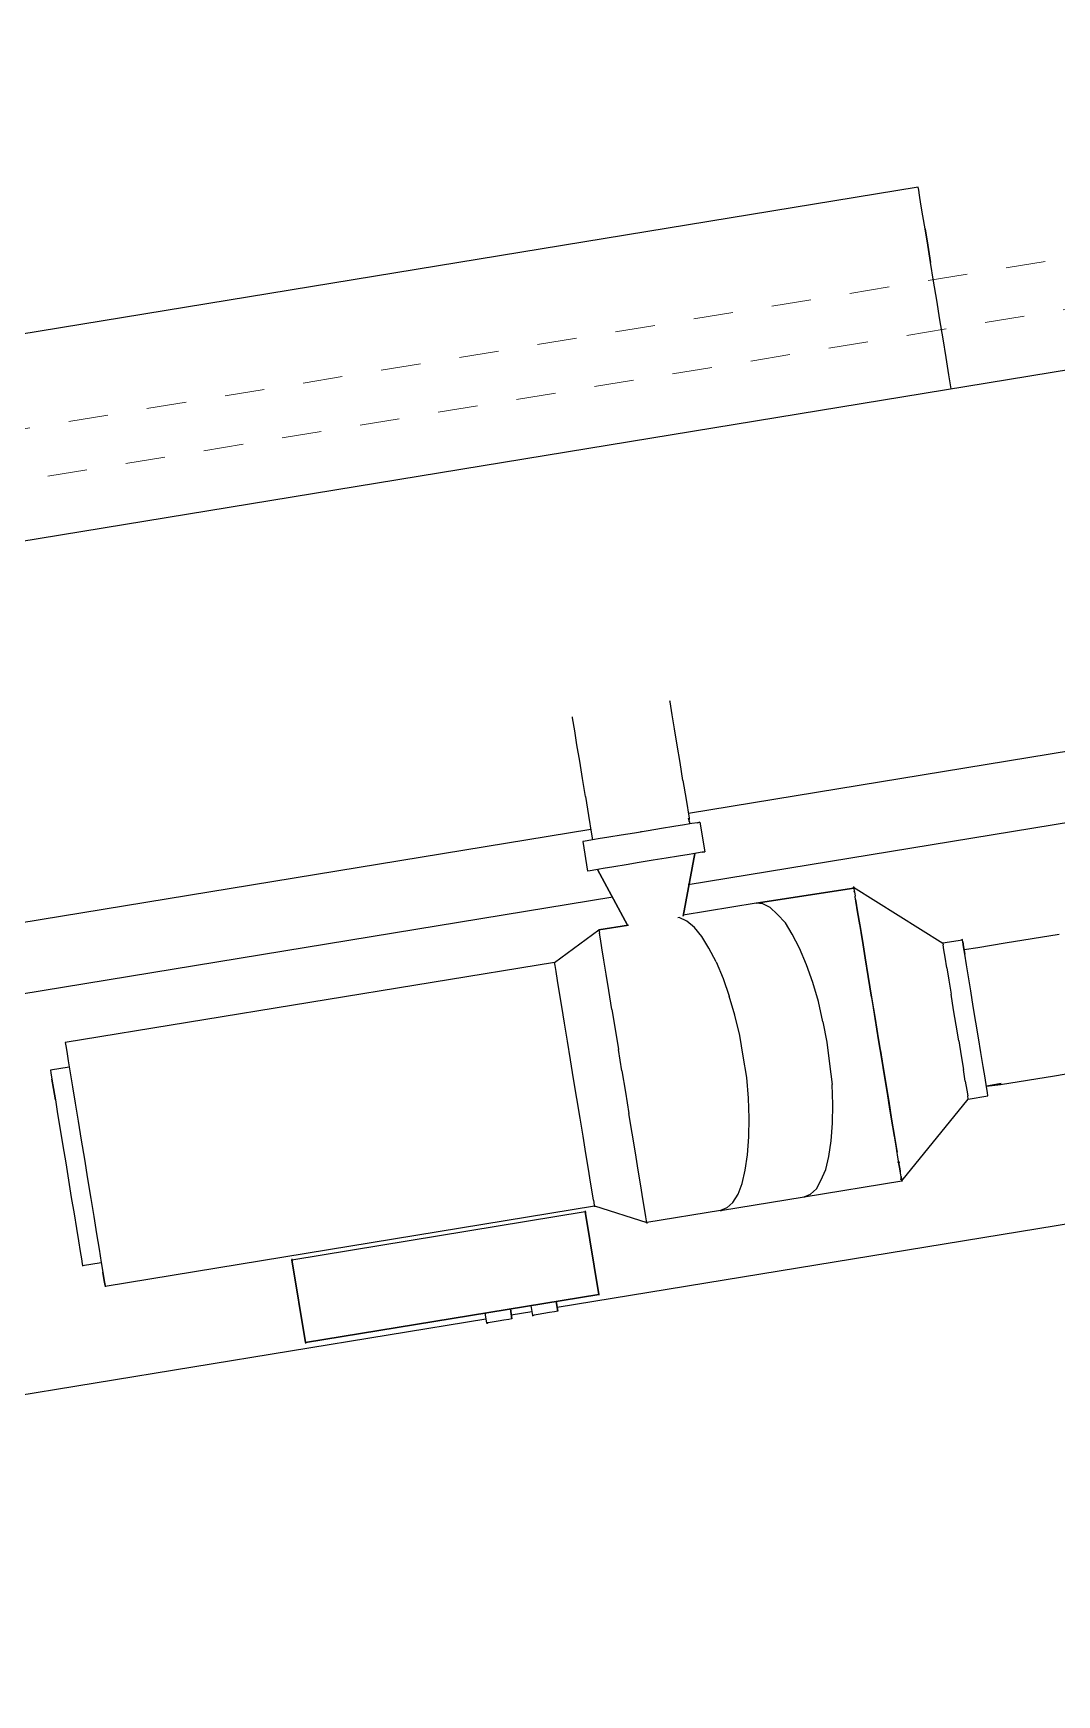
# Model space of a CAD drawing. Header units: metres. Extents: x 2 to 659295185, y -28 to 1124222152.
# Drawn here: x 655599.765 to 655602.352, y 1126534.241 to 1126538.437 of the extents above; entities that cross this region are included whole.
import ezdxf

# ---------------------------------------------------------------- set-up
doc = ezdxf.new("R2010")
doc.units = ezdxf.units.M
doc.header["$MEASUREMENT"] = 0
doc.linetypes.add('CCSM_C1_CUERPO CK$0$DASHED', pattern=[0.75, 0.5, -0.25])
doc.linetypes.add('CCSM_C1_CUERPO CK$0$DASHED2', pattern=[0.375, 0.25, -0.125])
doc.layers.get('0').update_dxf_attribs({"linetype": 'CONTINUOUS'})
doc.layers.add('CCSM_C1_CUERPO CK$0$A-EQUIPOS', color=9, linetype='CONTINUOUS')
doc.layers.add('CCSM_C1_CUERPO CK$0$A-PROYECCIONES SUP', color=5, linetype='CCSM_C1_CUERPO CK$0$DASHED')

# ---------------------------------------------------------------- blocks, each defined once
blk = doc.blocks.new('CCSM_C1_CUERPO CK$0$chiller')
for p, q in [((0.3105, 0.2518), (0.3105, 4.8491)), ((1.2611, 2.6921), (1.2611, 4.3392)), ((1.4394, 4.3392), (1.4394, 2.6627)), ((2.4382, 2.1633), (2.4382, 3.6867)), ((2.4382, 2.1633), (2.4382, 3.6867)), ((1.7143, 3.5671), (1.7143, 3.4978)), ((2.0647, 3.4978), (2.0647, 3.5671)), ((-0.1972, 3.5209), (-0.2056, 3.5209)), ((-0.2056, 3.5209), (-0.2056, 0.9883)), ((-0.1972, 3.5209), (-0.2056, 3.5209)), ((-0.1846, 3.5209), (-0.1972, 3.5209)), ((-0.1846, 3.5209), (-0.1972, 3.5209)), ((-0.1616, 3.5209), (-0.1846, 3.5209)), ((-0.1616, 3.5209), (-0.1846, 3.5209)), ((-0.1322, 3.5209), (-0.1616, 3.5209)), ((-0.1322, 3.5209), (-0.1616, 3.5209)), ((-0.0986, 3.5209), (-0.1322, 3.5209)), ((-0.0986, 3.5209), (-0.1322, 3.5209)), ((-0.0986, 3.5209), (-0.0567, 3.5209)), ((-0.0567, 3.5209), (-0.0986, 3.5209)), ((-0.0567, 3.5209), (-0.0126, 3.5209)), ((-0.0126, 3.5209), (-0.0567, 3.5209)), ((0.0357, 3.5209), (-0.0126, 3.5209)), ((0.0357, 3.5209), (-0.0126, 3.5209)), ((0.0839, 3.5209), (0.0357, 3.5209)), ((0.0839, 3.5209), (0.0357, 3.5209)), ((0.1343, 3.5209), (0.0839, 3.5209)), ((0.1343, 3.5209), (0.0839, 3.5209)), ((0.1825, 3.5209), (0.1343, 3.5209)), ((0.1825, 3.5209), (0.1343, 3.5209)), ((0.2308, 3.5209), (0.1825, 3.5209)), ((0.2308, 3.5209), (0.1825, 3.5209)), ((0.2749, 3.5209), (0.2308, 3.5209)), ((0.2749, 3.5209), (0.2308, 3.5209)), ((0.3105, 3.5209), (0.2749, 3.5209)), ((0.3105, 3.5209), (0.2749, 3.5209)), ((1.7143, 3.4978), (1.7143, 3.4286)), ((2.0647, 3.4286), (2.0647, 3.4978)), ((1.7143, 3.4286), (1.7143, 3.3593)), ((2.0647, 3.3593), (2.0647, 3.4286)), ((1.7143, 3.3593), (1.7143, 3.3237)), ((2.0626, 3.3614), (2.0626, 3.3237)), ((2.0626, 3.3237), (2.0626, 3.3614)), ((2.0626, 3.3237), (2.0647, 3.3593)), ((1.6891, 3.3237), (1.687, 3.3237)), ((1.6933, 3.3237), (1.6891, 3.3237)), ((1.6891, 3.3237), (1.6891, 3.2733)), ((1.6933, 3.3237), (1.6891, 3.3237)), ((1.6933, 3.3237), (1.7059, 3.3237)), ((1.7059, 3.3237), (1.6933, 3.3237)), ((1.7059, 3.3237), (1.7248, 3.3237)), ((1.7248, 3.3237), (1.7059, 3.3237)), ((1.7521, 3.3237), (1.7248, 3.3237)), ((1.7521, 3.3237), (1.7248, 3.3237)), ((1.7835, 3.3237), (1.7521, 3.3237)), ((1.7835, 3.3237), (1.7521, 3.3237)), ((1.8192, 3.3237), (1.7835, 3.3237)), ((1.8192, 3.3237), (1.7835, 3.3237)), ((1.8591, 3.3237), (1.8192, 3.3237)), ((1.8591, 3.3237), (1.8192, 3.3237)), ((1.8989, 3.3237), (1.8591, 3.3237)), ((1.8989, 3.3237), (1.8591, 3.3237)), ((1.9388, 3.3237), (1.8989, 3.3237)), ((1.9388, 3.3237), (1.8989, 3.3237)), ((1.9766, 3.3237), (1.9388, 3.3237)), ((1.9766, 3.3237), (1.9388, 3.3237)), ((2.0122, 3.3237), (1.9766, 3.3237)), ((2.0122, 3.3237), (1.9766, 3.3237)), ((2.0416, 3.3237), (2.0122, 3.3237)), ((2.0416, 3.3237), (2.0122, 3.3237)), ((2.0647, 3.3237), (2.0416, 3.3237)), ((2.0647, 3.3237), (2.0416, 3.3237)), ((2.0794, 3.3237), (2.0647, 3.3237)), ((2.0794, 3.3237), (2.0647, 3.3237)), ((2.0878, 3.3237), (2.0794, 3.3237)), ((2.0878, 3.3237), (2.0794, 3.3237)), ((2.0878, 3.2733), (2.0878, 3.3237)), ((2.0878, 3.2733), (2.0878, 3.3237)), ((1.5129, 3.074), (1.6891, 3.2733)), ((1.687, 3.2733), (1.6891, 3.2733)), ((1.6891, 3.2733), (1.6933, 3.2733)), ((1.7059, 3.2733), (1.6933, 3.2733)), ((1.7248, 3.2733), (1.7059, 3.2733)), ((1.7521, 3.2733), (1.7248, 3.2733)), ((1.7521, 3.2733), (1.7835, 3.2733)), ((1.7835, 3.2733), (1.8192, 3.2733)), ((1.8591, 3.2733), (1.8192, 3.2733)), ((1.8989, 3.2733), (1.8591, 3.2733)), ((1.9388, 3.2733), (1.8989, 3.2733)), ((1.9388, 3.2733), (1.9766, 3.2733)), ((1.9766, 3.2733), (2.0122, 3.2733)), ((2.0416, 3.2733), (2.0122, 3.2733)), ((2.0416, 3.2733), (2.0647, 3.2733)), ((2.0647, 3.2733), (2.0794, 3.2733)), ((2.0878, 3.2733), (2.0794, 3.2733)), ((2.264, 3.074), (2.0878, 3.2733)), ((2.264, 3.074), (2.0878, 3.2733)), ((1.5108, 3.074), (1.5129, 3.074)), ((1.515, 3.074), (1.5129, 2.8243)), ((1.5129, 2.8243), (1.515, 3.074)), ((1.5129, 3.074), (1.517, 3.074)), ((1.517, 3.074), (1.5129, 3.074)), ((1.517, 3.074), (1.5296, 3.074)), ((1.517, 3.074), (1.5296, 3.074)), ((1.5254, 3.074), (1.5233, 3.074)), ((1.5254, 3.074), (1.5233, 3.074)), ((1.5296, 3.074), (1.5359, 3.074)), ((1.5296, 3.074), (1.5359, 3.074)), ((1.538, 3.074), (1.5359, 3.074)), ((1.538, 3.074), (1.5359, 3.074)), ((1.5611, 3.074), (1.538, 3.074)), ((1.5611, 3.074), (1.538, 3.074)), ((1.5443, 3.074), (1.5485, 3.074)), ((1.5443, 3.074), (1.5485, 3.074)), ((1.5485, 3.074), (1.5758, 3.074)), ((1.5758, 3.074), (1.5485, 3.074)), ((1.5926, 3.074), (1.5611, 3.074)), ((1.5926, 3.074), (1.5611, 3.074)), ((1.5758, 3.074), (1.6094, 3.074)), ((1.6094, 3.074), (1.5758, 3.074)), ((1.6283, 3.074), (1.5926, 3.074)), ((1.6283, 3.074), (1.5926, 3.074)), ((1.6094, 3.074), (1.6492, 3.074)), ((1.6094, 3.074), (1.6492, 3.074)), ((1.6702, 3.074), (1.6283, 3.074)), ((1.6702, 3.074), (1.6283, 3.074)), ((1.6492, 3.074), (1.6933, 3.074)), ((1.6933, 3.074), (1.6492, 3.074)), ((1.7185, 3.074), (1.6702, 3.074)), ((1.7185, 3.074), (1.6702, 3.074)), ((1.6933, 3.074), (1.7416, 3.074)), ((1.7416, 3.074), (1.6933, 3.074)), ((1.7688, 3.074), (1.7185, 3.074)), ((1.7688, 3.074), (1.7185, 3.074)), ((1.7416, 3.074), (1.794, 3.074)), ((1.794, 3.074), (1.7416, 3.074)), ((1.8213, 3.074), (1.7688, 3.074)), ((1.8213, 3.074), (1.7688, 3.074)), ((1.794, 3.074), (1.8486, 3.074)), ((1.794, 3.074), (1.8486, 3.074)), ((1.8759, 3.074), (1.8213, 3.074)), ((1.8759, 3.074), (1.8213, 3.074)), ((1.8486, 3.074), (1.9031, 3.074)), ((1.9031, 3.074), (1.8486, 3.074)), ((1.9304, 3.074), (1.8759, 3.074)), ((1.9304, 3.074), (1.8759, 3.074)), ((1.9031, 3.074), (1.9577, 3.074)), ((1.9577, 3.074), (1.9031, 3.074)), ((1.9304, 3.074), (1.985, 3.074)), ((1.985, 3.074), (1.9304, 3.074)), ((1.9577, 3.074), (2.0101, 3.074)), ((1.9577, 3.074), (2.0101, 3.074)), ((1.985, 3.074), (2.0353, 3.074)), ((2.0353, 3.074), (1.985, 3.074)), ((2.0101, 3.074), (2.0605, 3.074)), ((2.0605, 3.074), (2.0101, 3.074)), ((2.0857, 3.074), (2.0353, 3.074)), ((2.0857, 3.074), (2.0353, 3.074)), ((2.0605, 3.074), (2.1067, 3.074)), ((2.1067, 3.074), (2.0605, 3.074)), ((2.1297, 3.074), (2.0857, 3.074)), ((2.1297, 3.074), (2.0857, 3.074)), ((2.1067, 3.074), (2.1507, 3.074)), ((2.1507, 3.074), (2.1067, 3.074)), ((2.1696, 3.074), (2.1297, 3.074)), ((2.1696, 3.074), (2.1297, 3.074)), ((2.1507, 3.074), (2.1864, 3.074)), ((2.1507, 3.074), (2.1864, 3.074)), ((2.2032, 3.074), (2.1696, 3.074)), ((2.2032, 3.074), (2.1696, 3.074)), ((2.1864, 3.074), (2.1906, 3.074)), ((2.1864, 3.074), (2.1906, 3.074)), ((2.2284, 3.074), (2.2032, 3.074)), ((2.2284, 3.074), (2.2032, 3.074)), ((2.2158, 3.0708), (2.2158, 3.0771)), ((2.2158, 3.074), (2.2389, 3.074)), ((2.2389, 3.074), (2.2158, 3.074)), ((2.2493, 3.074), (2.2284, 3.074)), ((2.2493, 3.074), (2.2284, 3.074)), ((2.2389, 3.074), (2.241, 3.074)), ((2.241, 3.074), (2.2389, 3.074)), ((2.2535, 3.074), (2.2493, 3.074)), ((2.2535, 3.074), (2.2493, 3.074)), ((2.2535, 3.074), (2.2556, 3.074)), ((2.2556, 3.074), (2.2535, 3.074)), ((2.2556, 3.074), (2.264, 3.074)), ((2.264, 3.074), (2.2556, 3.074)), ((2.2598, 3.0708), (2.2598, 3.0771)), ((2.2598, 3.0708), (2.2598, 3.0771)), ((2.264, 2.8243), (2.264, 3.074)), ((2.264, 3.074), (2.2661, 3.074)), ((1.7835, 2.9397), (1.7332, 2.9334)), ((1.836, 2.9418), (1.7835, 2.9397)), ((1.836, 2.9418), (1.8884, 2.9439)), ((1.8884, 2.9439), (1.943, 2.9418)), ((1.943, 2.9418), (1.9955, 2.9397)), ((2.0458, 2.9334), (1.9955, 2.9397)), ((1.6052, 2.9019), (1.5737, 2.8893)), ((1.6429, 2.9145), (1.6052, 2.9019)), ((1.687, 2.925), (1.6429, 2.9145)), ((1.7332, 2.9334), (1.687, 2.925)), ((2.092, 2.925), (2.0458, 2.9334)), ((2.136, 2.9145), (2.092, 2.925)), ((2.1738, 2.9019), (2.136, 2.9145)), ((2.2053, 2.8893), (2.1738, 2.9019)), ((1.5296, 2.8578), (1.517, 2.8411)), ((1.5485, 2.8725), (1.5296, 2.8578)), ((1.5737, 2.8893), (1.5485, 2.8725)), ((2.2305, 2.8725), (2.2053, 2.8893)), ((2.2493, 2.8578), (2.2305, 2.8725)), ((2.2598, 2.8411), (2.2493, 2.8578)), ((1.5108, 2.8243), (1.5129, 2.8243)), ((1.517, 2.8411), (1.5129, 2.8243)), ((1.5129, 2.8243), (1.5129, 2.6375)), ((2.264, 2.8243), (2.2598, 2.8411)), ((2.264, 2.6102), (2.264, 2.8243)), ((2.264, 2.8243), (2.2661, 2.8243)), ((1.836, 2.7298), (1.7835, 2.7257)), ((1.8884, 2.7298), (1.836, 2.7298)), ((1.943, 2.7298), (1.8884, 2.7298)), ((1.9955, 2.7257), (1.943, 2.7298)), ((0.9757, 2.6921), (0.9736, 2.6921)), ((1.0093, 2.6921), (0.9757, 2.6921)), ((1.0449, 2.6921), (1.0093, 2.6921)), ((1.0869, 2.6921), (1.0449, 2.6921)), ((1.131, 2.6921), (1.0869, 2.6921)), ((1.1771, 2.6921), (1.131, 2.6921)), ((1.1771, 2.6921), (1.2254, 2.6921)), ((1.2254, 2.6921), (1.2736, 2.6921)), ((1.2736, 2.6921), (1.282, 2.69)), ((1.2883, 2.6921), (1.2736, 2.69)), ((1.2883, 2.7173), (1.2883, 2.711)), ((1.2883, 2.711), (1.2883, 2.7173)), ((1.2883, 2.7173), (1.3639, 2.7173)), ((1.2883, 2.711), (1.2883, 2.6963)), ((1.2883, 2.711), (1.2883, 2.6963)), ((1.2883, 2.6963), (1.2883, 2.6774)), ((1.2883, 2.6963), (1.2883, 2.6774)), ((1.3639, 2.711), (1.3639, 2.7173)), ((1.3639, 2.7173), (1.3639, 2.711)), ((1.3639, 2.711), (1.3639, 2.6963)), ((1.3639, 2.711), (1.3639, 2.6963)), ((1.3639, 2.6963), (1.3639, 2.6774)), ((1.3639, 2.6963), (1.3639, 2.6774)), ((1.515, 2.6375), (1.3639, 2.6921)), ((1.3639, 2.6921), (1.515, 2.6375)), ((1.6052, 2.6879), (1.5737, 2.6753)), ((1.6429, 2.7005), (1.6052, 2.6879)), ((1.6429, 2.7005), (1.687, 2.711)), ((1.687, 2.711), (1.7332, 2.7194)), ((1.7835, 2.7257), (1.7332, 2.7194)), ((2.0458, 2.7194), (1.9955, 2.7257)), ((2.092, 2.711), (2.0458, 2.7194)), ((2.136, 2.7005), (2.092, 2.711)), ((2.1738, 2.6879), (2.136, 2.7005)), ((2.2053, 2.6753), (2.1738, 2.6879)), ((1.2883, 2.6774), (1.2883, 2.6501)), ((1.2883, 2.6774), (1.2883, 2.6501)), ((1.2883, 2.6501), (1.2883, 2.6186)), ((1.2883, 2.6501), (1.2883, 2.6186)), ((1.3639, 2.6774), (1.3639, 2.6501)), ((1.3639, 2.6774), (1.3639, 2.6501)), ((1.3639, 2.6501), (1.3639, 2.6186)), ((1.3639, 2.6501), (1.3639, 2.6186)), ((1.5296, 2.6438), (1.517, 2.627)), ((1.5485, 2.6606), (1.5296, 2.6438)), ((1.5737, 2.6753), (1.5485, 2.6606)), ((2.2305, 2.6606), (2.2053, 2.6753)), ((2.2493, 2.6438), (2.2305, 2.6606)), ((2.2493, 2.6438), (2.2598, 2.627)), ((1.2883, 2.6186), (1.2883, 2.5851)), ((1.2883, 2.6186), (1.2883, 2.5851)), ((1.3639, 2.6186), (1.3639, 2.5851)), ((1.3639, 2.6186), (1.3639, 2.5851)), ((1.517, 2.627), (1.517, 2.6228)), ((2.2598, 2.627), (2.264, 2.6102)), ((2.264, 2.6102), (2.264, 2.4214)), ((2.264, 2.6102), (2.2661, 2.6102)), ((1.2862, 2.5662), (1.2883, 2.5662)), ((1.2883, 2.5851), (1.2883, 2.5494)), ((1.2883, 2.5851), (1.2883, 2.5494)), ((1.3639, 2.5851), (1.3639, 2.5494)), ((1.3639, 2.5851), (1.3639, 2.5494)), ((1.2883, 2.5494), (1.2883, 2.5158)), ((1.2883, 2.5494), (1.2883, 2.5158)), ((1.3639, 2.5494), (1.3639, 2.5158)), ((1.3639, 2.5494), (1.3639, 2.5158)), ((1.2883, 2.5158), (1.2883, 2.4844)), ((1.2883, 2.5158), (1.2883, 2.4844)), ((1.2883, 2.4844), (1.2883, 2.4571)), ((1.2883, 2.4844), (1.2883, 2.4571)), ((1.3639, 2.5158), (1.3639, 2.4844)), ((1.3639, 2.5158), (1.3639, 2.4844)), ((1.3639, 2.4424), (1.515, 2.4948)), ((1.515, 2.4948), (1.3639, 2.4424)), ((1.3639, 2.4844), (1.3639, 2.4571)), ((1.3639, 2.4844), (1.3639, 2.4571)), ((1.515, 2.4214), (1.515, 2.4969)), ((1.515, 2.4969), (1.515, 2.4214)), ((0.9757, 2.4424), (0.9736, 2.4424)), ((1.0093, 2.4424), (0.9757, 2.4424)), ((1.0449, 2.4424), (1.0093, 2.4424)), ((1.0869, 2.4424), (1.0449, 2.4424)), ((1.131, 2.4424), (1.0869, 2.4424)), ((1.1771, 2.4424), (1.131, 2.4424)), ((1.1771, 2.4424), (1.2254, 2.4424)), ((1.2254, 2.4424), (1.2736, 2.4424)), ((1.2611, 0.3252), (1.2611, 2.4424)), ((1.2736, 2.4424), (1.2883, 2.4424)), ((1.2883, 2.4571), (1.2883, 2.4382)), ((1.2883, 2.4571), (1.2883, 2.4382)), ((1.2883, 2.4382), (1.2883, 2.4235)), ((1.2883, 2.4382), (1.2883, 2.4235)), ((1.3639, 2.4571), (1.3639, 2.4382)), ((1.3639, 2.4571), (1.3639, 2.4382)), ((1.3639, 2.4382), (1.3639, 2.4235)), ((1.3639, 2.4382), (1.3639, 2.4235)), ((1.4394, 2.4697), (1.4394, 0.3252)), ((1.2883, 2.4235), (1.2883, 2.4172)), ((1.2883, 2.4235), (1.2883, 2.4172)), ((1.2883, 2.4172), (1.3639, 2.4172)), ((1.3639, 2.4235), (1.3639, 2.4172)), ((1.3639, 2.4235), (1.3639, 2.4172)), ((1.5779, 2.2976), (1.515, 2.4214)), ((1.515, 2.4214), (1.5233, 2.4214)), ((1.5779, 2.2976), (1.515, 2.4214)), ((1.538, 2.4214), (1.5233, 2.4214)), ((1.5611, 2.4214), (1.538, 2.4214)), ((1.5926, 2.4214), (1.5611, 2.4214)), ((1.6283, 2.4214), (1.5926, 2.4214)), ((1.6702, 2.4214), (1.6283, 2.4214)), ((1.7185, 2.4214), (1.6702, 2.4214)), ((1.7185, 2.4214), (1.7688, 2.4214)), ((1.7688, 2.4214), (1.8213, 2.4214)), ((1.8759, 2.4214), (1.8213, 2.4214)), ((1.8759, 2.4214), (1.9304, 2.4214)), ((1.9304, 2.4214), (1.985, 2.4214)), ((2.0353, 2.4214), (1.985, 2.4214)), ((2.0857, 2.4214), (2.0353, 2.4214)), ((2.1297, 2.4214), (2.0857, 2.4214)), ((2.1696, 2.4214), (2.1297, 2.4214)), ((2.2032, 2.4214), (2.1696, 2.4214)), ((2.2011, 2.2976), (2.264, 2.4214)), ((2.2284, 2.4214), (2.2032, 2.4214)), ((2.2493, 2.4214), (2.2284, 2.4214)), ((2.2598, 2.4214), (2.2493, 2.4214)), ((2.264, 2.4214), (2.2598, 2.4214)), ((2.264, 2.4214), (2.2661, 2.4214)), ((1.5863, 2.2976), (1.5779, 2.2976)), ((1.5779, 2.2976), (1.5779, 1.0449)), ((1.5779, 2.2976), (1.5779, 1.0449)), ((1.601, 2.2976), (1.5863, 2.2976)), ((1.6241, 2.2976), (1.601, 2.2976)), ((1.6555, 2.2976), (1.6241, 2.2976)), ((1.6912, 2.2976), (1.6555, 2.2976)), ((1.7332, 2.2976), (1.6912, 2.2976)), ((1.7793, 2.2976), (1.7332, 2.2976)), ((1.8276, 2.2976), (1.7793, 2.2976)), ((1.8759, 2.2976), (1.8276, 2.2976)), ((1.9262, 2.2976), (1.8759, 2.2976)), ((1.9766, 2.2976), (1.9262, 2.2976)), ((2.0227, 2.2976), (1.9766, 2.2976)), ((2.0668, 2.2976), (2.0227, 2.2976)), ((2.1067, 2.2976), (2.0668, 2.2976)), ((2.1402, 2.2976), (2.1067, 2.2976)), ((2.1654, 2.2976), (2.1402, 2.2976)), ((2.1864, 2.2976), (2.1654, 2.2976)), ((2.1864, 2.2976), (2.199, 2.2976)), ((2.199, 2.2976), (2.2011, 2.2976)), ((2.2011, 1.0449), (2.2011, 2.2976)), ((2.2011, 2.2976), (2.2032, 2.2976)), ((2.2095, 2.2724), (2.2137, 2.2724)), ((2.2095, 2.2724), (2.2116, 2.2724)), ((2.2116, 1.5212), (2.2116, 2.2724)), ((2.2116, 2.2724), (2.4235, 2.2724)), ((2.2116, 1.5212), (2.2116, 2.2724)), ((2.4235, 2.2724), (2.2116, 2.2724)), ((2.4214, 2.2724), (2.4256, 2.2724)), ((2.4235, 1.5212), (2.4235, 2.2724)), ((2.4235, 2.2724), (2.4235, 1.5212)), ((2.4256, 2.2724), (2.4235, 2.2724)), ((2.4235, 2.1633), (2.4487, 2.1633)), ((2.4487, 2.1633), (2.4235, 2.1633)), ((2.4487, 2.1633), (2.4487, 2.1549)), ((2.4487, 2.1633), (2.4487, 2.1549)), ((2.4487, 2.1549), (2.4487, 2.1423)), ((2.4487, 2.1549), (2.4487, 2.1423)), ((2.4487, 2.1423), (2.4487, 2.1276)), ((2.4487, 2.1423), (2.4487, 2.1276)), ((2.4235, 2.0983), (2.4487, 2.0983)), ((2.4235, 2.0983), (2.4256, 2.0983)), ((2.4382, 2.0458), (2.4382, 2.0983)), ((2.4382, 2.0458), (2.4382, 2.0983)), ((2.4466, 2.0983), (2.4508, 2.0983)), ((2.4487, 2.1276), (2.4487, 2.113)), ((2.4487, 2.1276), (2.4487, 2.113)), ((2.4487, 2.113), (2.4487, 2.1025)), ((2.4487, 2.113), (2.4487, 2.1025)), ((2.4487, 2.0983), (2.4487, 2.1025)), ((2.4487, 2.1025), (2.4487, 2.0983)), ((2.4235, 2.0458), (2.4487, 2.0458)), ((2.4487, 2.0458), (2.4235, 2.0458)), ((2.4487, 2.0458), (2.4487, 2.0374)), ((2.4487, 2.0458), (2.4487, 2.0374)), ((2.4487, 2.0374), (2.4487, 2.0248)), ((2.4487, 2.0374), (2.4487, 2.0248)), ((2.4487, 2.0248), (2.4487, 2.0101)), ((2.4487, 2.0248), (2.4487, 2.0101)), ((2.4235, 1.9808), (2.4487, 1.9808)), ((2.4235, 1.9808), (2.4256, 1.9808)), ((2.4382, 0.3252), (2.4382, 1.9808)), ((2.4382, 0.3252), (2.4382, 1.9808)), ((2.4466, 1.9808), (2.4508, 1.9808)), ((2.4487, 2.0101), (2.4487, 1.9955)), ((2.4487, 2.0101), (2.4487, 1.9955)), ((2.4487, 1.9955), (2.4487, 1.985)), ((2.4487, 1.9955), (2.4487, 1.985)), ((2.4487, 1.9808), (2.4487, 1.985)), ((2.4487, 1.985), (2.4487, 1.9808)), ((2.2095, 1.5212), (2.2137, 1.5212)), ((2.2095, 1.5212), (2.2116, 1.5212)), ((2.4235, 1.5212), (2.2116, 1.5212)), ((2.2116, 1.5212), (2.4235, 1.5212)), ((2.4214, 1.5212), (2.4256, 1.5212)), ((2.4235, 1.5212), (2.4256, 1.5212)), ((1.5779, 1.0449), (1.5863, 1.0449)), ((1.5779, 1.0449), (1.5863, 1.0449)), ((1.5863, 1.0449), (1.601, 1.0449)), ((1.5863, 1.0449), (1.601, 1.0449)), ((1.601, 1.0449), (1.6241, 1.0449)), ((1.601, 1.0449), (1.6241, 1.0449)), ((1.6241, 1.0449), (1.6555, 1.0449)), ((1.6241, 1.0449), (1.6555, 1.0449)), ((1.6408, 1.0449), (1.6408, 0.9967)), ((1.6408, 1.0449), (1.6408, 0.9967)), ((1.6555, 1.0449), (1.6912, 1.0449)), ((1.6555, 1.0449), (1.6912, 1.0449)), ((1.6912, 1.0449), (1.7332, 1.0449)), ((1.6912, 1.0449), (1.7332, 1.0449)), ((1.7332, 1.0449), (1.7793, 1.0449)), ((1.7332, 1.0449), (1.7793, 1.0449)), ((1.7793, 1.0449), (1.8276, 1.0449)), ((1.7793, 1.0449), (1.8276, 1.0449)), ((1.8276, 1.0449), (1.8759, 1.0449)), ((1.8276, 1.0449), (1.8759, 1.0449)), ((1.8759, 1.0449), (1.9262, 1.0449)), ((1.8759, 1.0449), (1.9262, 1.0449)), ((1.9262, 1.0449), (1.9766, 1.0449)), ((1.9262, 1.0449), (1.9766, 1.0449)), ((1.9766, 1.0449), (2.0227, 1.0449)), ((1.9766, 1.0449), (2.0227, 1.0449)), ((2.0227, 1.0449), (2.0668, 1.0449)), ((2.0227, 1.0449), (2.0668, 1.0449)), ((2.0668, 1.0449), (2.1067, 1.0449)), ((2.0668, 1.0449), (2.1067, 1.0449)), ((2.1067, 1.0449), (2.1402, 1.0449)), ((2.1067, 1.0449), (2.1402, 1.0449)), ((2.1402, 0.9967), (2.1402, 1.0449)), ((2.1402, 1.0449), (2.1654, 1.0449)), ((2.1402, 1.0449), (2.1654, 1.0449)), ((2.1654, 1.0449), (2.1864, 1.0449)), ((2.1864, 1.0449), (2.1654, 1.0449)), ((2.1864, 1.0449), (2.199, 1.0449)), ((2.199, 1.0449), (2.1864, 1.0449)), ((2.199, 1.0449), (2.2011, 1.0449)), ((2.199, 1.0449), (2.2011, 1.0449)), ((2.2011, 1.0449), (2.2032, 1.0449)), ((1.6408, 0.9967), (1.6471, 0.9967)), ((1.6408, 0.9967), (1.6471, 0.9967)), ((1.6471, 0.9967), (1.6639, 0.9967)), ((1.6471, 0.9967), (1.6639, 0.9967)), ((1.687, 0.9967), (1.6639, 0.9967)), ((1.6639, 0.9967), (1.687, 0.9967)), ((1.7164, 0.9967), (1.687, 0.9967)), ((1.687, 0.9967), (1.7164, 0.9967)), ((1.7164, 0.9967), (1.7521, 0.9967)), ((1.7164, 0.9967), (1.7521, 0.9967)), ((1.7521, 0.9967), (1.7919, 0.9967)), ((1.7521, 0.9967), (1.7919, 0.9967)), ((1.7919, 0.9967), (1.8339, 0.9967)), ((1.7919, 0.9967), (1.8339, 0.9967)), ((1.8339, 0.9967), (1.878, 0.9967)), ((1.8339, 0.9967), (1.878, 0.9967)), ((1.878, 0.9967), (1.922, 0.9967)), ((1.878, 0.9967), (1.922, 0.9967)), ((1.922, 0.9967), (1.9661, 0.9967)), ((1.922, 0.9967), (1.9661, 0.9967)), ((1.9661, 0.9967), (2.008, 0.9967)), ((1.9661, 0.9967), (2.008, 0.9967)), ((2.008, 0.9967), (2.0458, 0.9967)), ((2.008, 0.9967), (2.0458, 0.9967)), ((2.0458, 0.9967), (2.0773, 0.9967)), ((2.0458, 0.9967), (2.0773, 0.9967)), ((2.0773, 0.9967), (2.1046, 0.9967)), ((2.0773, 0.9967), (2.1046, 0.9967)), ((2.1046, 0.9967), (2.1234, 0.9967)), ((2.1046, 0.9967), (2.1234, 0.9967)), ((2.1234, 0.9967), (2.136, 0.9967)), ((2.1234, 0.9967), (2.136, 0.9967)), ((2.136, 0.9967), (2.1402, 0.9967)), ((2.136, 0.9967), (2.1402, 0.9967)), ((2.1402, 0.9967), (2.1423, 0.9967))]:
    blk.add_line(p, q)

msp = doc.modelspace()

# ---------------------------------------------------------------- linework, layer by layer
at = {"layer": 'CCSM_C1_CUERPO CK$0$A-PROYECCIONES SUP', "color": 5, "linetype": 'CCSM_C1_CUERPO CK$0$DASHED2', "lineweight": 5, "ltscale": 0.2}
for points in [[(655604.2222, 1126538.172), (655603.5403, 1126542.3325), (655596.8052, 1126541.2285), (655597.4871, 1126537.0681)], [(655604.9249, 1126533.8852), (655604.2429, 1126538.0457), (655597.5078, 1126536.9417), (655598.1898, 1126532.7813)]]:
    msp.add_lwpolyline(points, close=True, dxfattribs=at)

# ---------------------------------------------------------------- block references
at = {"layer": 'CCSM_C1_CUERPO CK$0$A-EQUIPOS', "lineweight": 5, "rotation": 279.3085951751866}
msp.add_blockref('CCSM_C1_CUERPO CK$0$chiller', (655598.5602, 1126537.2759), dxfattribs=at)

doc.saveas('drawing.dxf')
